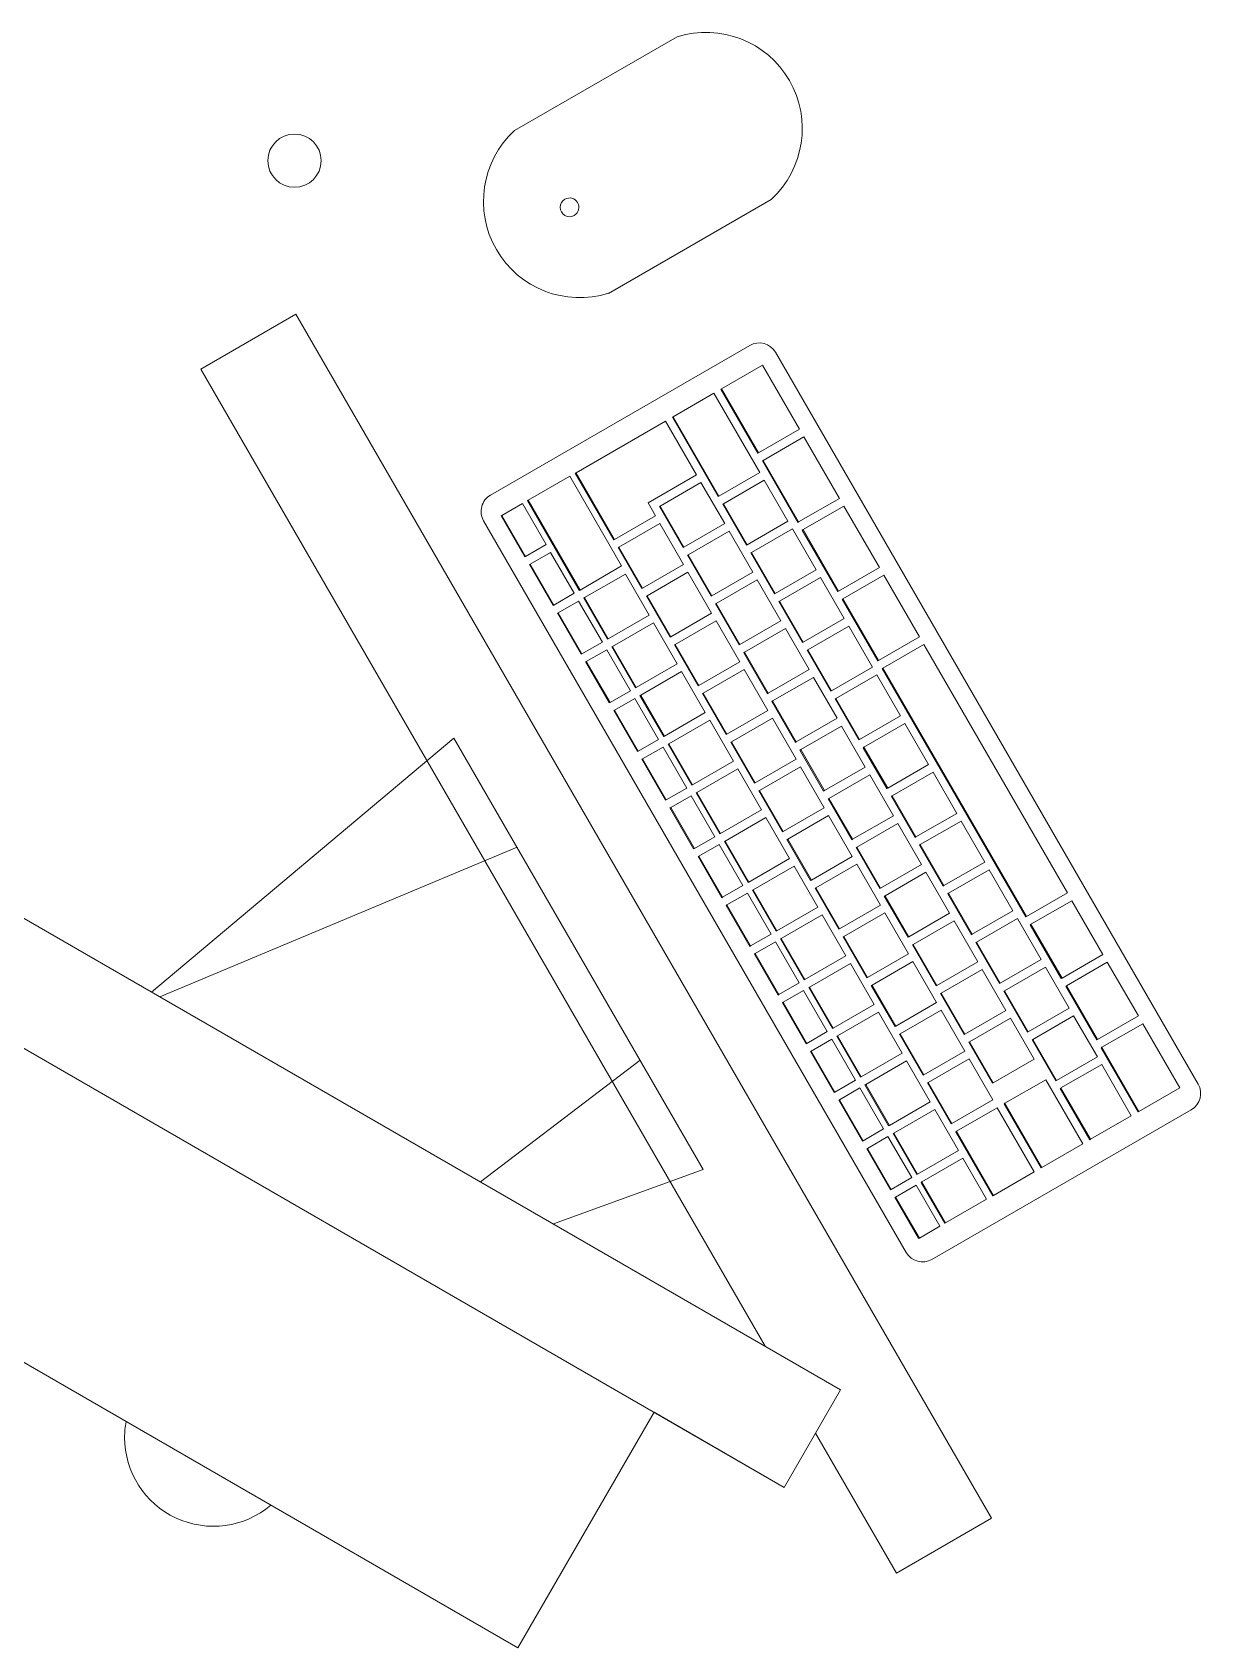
# Model space of a CAD drawing. Header units: millimetres. Extents: x 155927 to 326028, y -36033 to 97293.
# Drawn here: x 175645 to 176039, y 23775 to 24321 of the extents above; entities that cross this region are included whole.
import ezdxf

# ---------------------------------------------------------------- set-up
doc = ezdxf.new("R2010")
doc.units = ezdxf.units.MM
doc.header["$MEASUREMENT"] = 0
for name, color, linetype, lineweight in [('A-GENM', 8, 'CONTINUOUS', 9), ('E-ELEC-EQPM', 8, 'CONTINUOUS', 9), ('I-FURN', 8, 'CONTINUOUS', 9)]:
    doc.layers.add(name, color=color, linetype=linetype, lineweight=lineweight)

msp = doc.modelspace()

# ---------------------------------------------------------------- linework, layer by layer
at = {"layer": 'A-GENM'}
for p, q in [((175862.41, 24319.36), (175807.41, 24287.61)), ((175839.16, 24232.62), (175894.16, 24264.37)), ((175886.93, 24215.01), (175799.31, 24164.43)), ((176038.37, 23965.4), (175895.6, 24212.69)), ((175891.18, 24208.36), (175877.38, 24200.39)), ((175903.68, 24186.71), (175891.18, 24208.36)), ((175874.81, 24198.91), (175860.98, 24190.93)), ((175890.31, 24172.06), (175874.81, 24198.91)), ((175877.14, 24200.25), (175877.38, 24200.39)), ((175889.64, 24178.6), (175877.14, 24200.25)), ((175877.38, 24200.39), (175889.88, 24178.74)), ((175860.75, 24190.79), (175860.98, 24190.93)), ((175876.25, 24163.94), (175860.75, 24190.79)), ((175860.98, 24190.93), (175876.48, 24164.08)), ((175858.42, 24189.44), (175828.2, 24172)), ((175868.92, 24171.26), (175858.42, 24189.44)), ((175889.88, 24178.74), (175903.68, 24186.71)), ((175905.18, 24184.11), (175891.38, 24176.14)), ((175917.18, 24163.33), (175905.18, 24184.11)), ((175889.64, 24178.6), (175889.88, 24178.74)), ((175891.14, 24176), (175891.38, 24176.14)), ((175903.14, 24155.22), (175891.14, 24176)), ((175891.38, 24176.14), (175903.38, 24155.36)), ((175826.11, 24170.79), (175812.05, 24162.67)), ((175843.61, 24140.48), (175826.11, 24170.79)), ((175827.96, 24171.86), (175828.2, 24172)), ((175840.96, 24149.35), (175827.96, 24171.86)), ((175828.2, 24172), (175841.2, 24149.48)), ((175852.52, 24161.79), (175868.92, 24171.26)), ((175870.42, 24168.66), (175856.59, 24160.68)), ((175878.42, 24154.8), (175870.42, 24168.66)), ((175876.48, 24164.08), (175890.31, 24172.06)), ((175891.81, 24169.46), (175877.98, 24161.48)), ((175899.81, 24155.61), (175891.81, 24169.46)), ((175876.25, 24163.94), (175876.48, 24164.08)), ((175903.38, 24155.36), (175917.18, 24163.33)), ((175810.09, 24161.55), (175803.18, 24157.56)), ((175818.09, 24147.69), (175810.09, 24161.55)), ((175811.81, 24162.54), (175812.05, 24162.67)), ((175829.31, 24132.23), (175811.81, 24162.54)), ((175812.05, 24162.67), (175829.55, 24132.36)), ((175855.02, 24157.46), (175852.52, 24161.79)), ((175856.35, 24160.54), (175856.59, 24160.68)), ((175864.35, 24146.68), (175856.35, 24160.54)), ((175856.59, 24160.68), (175864.59, 24146.82)), ((175877.75, 24161.34), (175877.98, 24161.48)), ((175885.75, 24147.49), (175877.75, 24161.34)), ((175877.98, 24161.48), (175885.98, 24147.63)), ((175918.68, 24160.73), (175904.88, 24152.76)), ((175930.68, 24139.95), (175918.68, 24160.73)), ((175796.99, 24155.75), (175939.76, 23908.47)), ((175802.94, 24157.42), (175803.18, 24157.56)), ((175810.94, 24143.56), (175802.94, 24157.42)), ((175803.18, 24157.56), (175811.18, 24143.7)), ((175841.2, 24149.48), (175855.02, 24157.46)), ((175856.52, 24154.87), (175842.7, 24146.89)), ((175864.52, 24141.01), (175856.52, 24154.87)), ((175864.59, 24146.82), (175878.42, 24154.8)), ((175885.98, 24147.63), (175899.81, 24155.61)), ((175901.31, 24153.01), (175887.48, 24145.03)), ((175909.31, 24139.15), (175901.31, 24153.01)), ((175903.14, 24155.22), (175903.38, 24155.36)), ((175904.64, 24152.62), (175904.88, 24152.76)), ((175916.64, 24131.84), (175904.64, 24152.62)), ((175904.88, 24152.76), (175916.88, 24131.98)), ((175811.18, 24143.7), (175818.09, 24147.69)), ((175840.96, 24149.35), (175841.2, 24149.48)), ((175842.46, 24146.75), (175842.7, 24146.89)), ((175842.7, 24146.89), (175850.7, 24133.03)), ((175864.35, 24146.68), (175864.59, 24146.82)), ((175879.92, 24152.21), (175866.09, 24144.22)), ((175887.92, 24138.35), (175879.92, 24152.21)), ((175885.75, 24147.49), (175885.98, 24147.63)), ((175810.94, 24143.56), (175811.18, 24143.7)), ((175819.59, 24145.09), (175812.68, 24141.1)), ((175827.59, 24131.24), (175819.59, 24145.09)), ((175850.46, 24132.89), (175842.46, 24146.75)), ((175865.85, 24144.09), (175866.09, 24144.22)), ((175873.85, 24130.23), (175865.85, 24144.09)), ((175866.09, 24144.22), (175874.09, 24130.37)), ((175887.25, 24144.89), (175887.48, 24145.03)), ((175895.25, 24131.03), (175887.25, 24144.89)), ((175887.48, 24145.03), (175895.48, 24131.17)), ((175812.44, 24140.96), (175812.68, 24141.1)), ((175820.44, 24127.11), (175812.44, 24140.96)), ((175812.68, 24141.1), (175820.68, 24127.24)), ((175829.55, 24132.36), (175843.61, 24140.48)), ((175844.87, 24137.75), (175831.05, 24129.77)), ((175852.87, 24123.89), (175844.87, 24137.75)), ((175850.7, 24133.03), (175864.52, 24141.01)), ((175866.02, 24138.41), (175852.2, 24130.43)), ((175874.02, 24124.55), (175866.02, 24138.41)), ((175874.09, 24130.37), (175887.92, 24138.35)), ((175895.48, 24131.17), (175909.31, 24139.15)), ((175910.81, 24136.55), (175896.98, 24128.57)), ((175918.81, 24122.7), (175910.81, 24136.55)), ((175916.88, 24131.98), (175930.68, 24139.95)), ((175932.18, 24137.35), (175918.38, 24129.38)), ((175944.18, 24116.56), (175932.18, 24137.35)), ((175820.68, 24127.24), (175827.59, 24131.24)), ((175829.31, 24132.23), (175829.55, 24132.36)), ((175850.46, 24132.89), (175850.7, 24133.03)), ((175851.96, 24130.29), (175852.2, 24130.43)), ((175852.2, 24130.43), (175860.2, 24116.57)), ((175889.42, 24135.75), (175875.59, 24127.77)), ((175897.42, 24121.89), (175889.42, 24135.75)), ((175895.25, 24131.03), (175895.48, 24131.17)), ((175916.64, 24131.84), (175916.88, 24131.98)), ((175820.44, 24127.11), (175820.68, 24127.24)), ((175829.09, 24128.64), (175822.18, 24124.65)), ((175837.09, 24114.78), (175829.09, 24128.64)), ((175830.81, 24129.63), (175831.05, 24129.77)), ((175838.81, 24115.77), (175830.81, 24129.63)), ((175831.05, 24129.77), (175839.05, 24115.91)), ((175859.96, 24116.44), (175851.96, 24130.29)), ((175873.85, 24130.23), (175874.09, 24130.37)), ((175875.35, 24127.63), (175875.59, 24127.77)), ((175883.35, 24113.78), (175875.35, 24127.63)), ((175875.59, 24127.77), (175883.59, 24113.91)), ((175896.75, 24128.44), (175896.98, 24128.57)), ((175904.75, 24114.58), (175896.75, 24128.44)), ((175896.98, 24128.57), (175904.98, 24114.72)), ((175918.14, 24129.24), (175918.38, 24129.38)), ((175930.14, 24108.45), (175918.14, 24129.24)), ((175918.38, 24129.38), (175930.38, 24108.59)), ((175821.94, 24124.51), (175822.18, 24124.65)), ((175829.94, 24110.65), (175821.94, 24124.51)), ((175822.18, 24124.65), (175830.18, 24110.79)), ((175839.05, 24115.91), (175852.87, 24123.89)), ((175854.37, 24121.29), (175840.55, 24113.31)), ((175862.37, 24107.44), (175854.37, 24121.29)), ((175860.2, 24116.57), (175874.02, 24124.55)), ((175875.52, 24121.96), (175861.7, 24113.98)), ((175883.52, 24108.1), (175875.52, 24121.96)), ((175883.59, 24113.91), (175897.42, 24121.89)), ((175904.98, 24114.72), (175918.81, 24122.7)), ((175920.31, 24120.1), (175906.48, 24112.12)), ((175928.31, 24106.24), (175920.31, 24120.1)), ((175830.18, 24110.79), (175837.09, 24114.78)), ((175838.81, 24115.77), (175839.05, 24115.91)), ((175859.96, 24116.44), (175860.2, 24116.57)), ((175898.92, 24119.3), (175885.09, 24111.32)), ((175906.92, 24105.44), (175898.92, 24119.3)), ((175904.75, 24114.58), (175904.98, 24114.72)), ((175930.38, 24108.59), (175944.18, 24116.56)), ((175829.94, 24110.65), (175830.18, 24110.79)), ((175838.59, 24112.18), (175831.68, 24108.19)), ((175846.59, 24098.33), (175838.59, 24112.18)), ((175840.31, 24113.17), (175840.55, 24113.31)), ((175848.31, 24099.32), (175840.31, 24113.17)), ((175840.55, 24113.31), (175848.55, 24099.45)), ((175861.46, 24113.84), (175861.7, 24113.98)), ((175869.46, 24099.98), (175861.46, 24113.84)), ((175861.7, 24113.98), (175869.7, 24100.12)), ((175883.35, 24113.78), (175883.59, 24113.91)), ((175884.85, 24111.18), (175885.09, 24111.32)), ((175892.85, 24097.32), (175884.85, 24111.18)), ((175885.09, 24111.32), (175893.09, 24097.46)), ((175906.25, 24111.98), (175906.48, 24112.12)), ((175914.25, 24098.12), (175906.25, 24111.98)), ((175906.48, 24112.12), (175914.48, 24098.26)), ((175930.14, 24108.45), (175930.38, 24108.59)), ((175945.68, 24113.96), (175931.88, 24105.99)), ((175994.18, 24029.96), (175945.68, 24113.96)), ((175831.44, 24108.05), (175831.68, 24108.19)), ((175839.44, 24094.2), (175831.44, 24108.05)), ((175831.68, 24108.19), (175839.68, 24094.34)), ((175848.55, 24099.45), (175862.37, 24107.44)), ((175863.87, 24104.84), (175850.05, 24096.86)), ((175871.87, 24090.98), (175863.87, 24104.84)), ((175869.7, 24100.12), (175883.52, 24108.1)), ((175885.02, 24105.5), (175871.2, 24097.52)), ((175893.02, 24091.65), (175885.02, 24105.5)), ((175893.09, 24097.46), (175906.92, 24105.44)), ((175914.48, 24098.26), (175928.31, 24106.24)), ((175929.81, 24103.65), (175915.98, 24095.67)), ((175937.81, 24089.79), (175929.81, 24103.65)), ((175931.64, 24105.86), (175931.88, 24105.99)), ((175980.14, 24021.85), (175931.64, 24105.86)), ((175931.88, 24105.99), (175980.38, 24021.99)), ((175839.68, 24094.34), (175846.59, 24098.33)), ((175848.31, 24099.32), (175848.55, 24099.45)), ((175869.46, 24099.98), (175869.7, 24100.12)), ((175908.42, 24102.84), (175894.59, 24094.86)), ((175916.42, 24088.99), (175908.42, 24102.84)), ((175914.25, 24098.12), (175914.48, 24098.26)), ((175839.44, 24094.2), (175839.68, 24094.34)), ((175848.09, 24095.73), (175841.18, 24091.74)), ((175856.09, 24081.87), (175848.09, 24095.73)), ((175849.81, 24096.72), (175850.05, 24096.86)), ((175857.81, 24082.86), (175849.81, 24096.72)), ((175850.05, 24096.86), (175858.05, 24083)), ((175870.96, 24097.38), (175871.2, 24097.52)), ((175878.96, 24083.53), (175870.96, 24097.38)), ((175871.2, 24097.52), (175879.2, 24083.67)), ((175892.85, 24097.32), (175893.09, 24097.46)), ((175894.35, 24094.72), (175894.59, 24094.86)), ((175902.35, 24080.87), (175894.35, 24094.72)), ((175894.59, 24094.86), (175902.59, 24081.01)), ((175915.75, 24095.53), (175915.98, 24095.67)), ((175923.75, 24081.67), (175915.75, 24095.53)), ((175915.98, 24095.67), (175923.98, 24081.81)), ((175840.94, 24091.6), (175841.18, 24091.74)), ((175848.94, 24077.74), (175840.94, 24091.6)), ((175841.18, 24091.74), (175849.18, 24077.88)), ((175858.05, 24083), (175871.87, 24090.98)), ((175873.37, 24088.38), (175859.55, 24080.4)), ((175881.37, 24074.53), (175873.37, 24088.38)), ((175879.2, 24083.67), (175893.02, 24091.65)), ((175894.52, 24089.05), (175880.7, 24081.07)), ((175902.52, 24075.19), (175894.52, 24089.05)), ((175902.59, 24081.01), (175916.42, 24088.99)), ((175923.98, 24081.81), (175937.81, 24089.79)), ((175939.31, 24087.19), (175925.48, 24079.21)), ((175947.31, 24073.33), (175939.31, 24087.19)), ((175849.18, 24077.88), (175856.09, 24081.87)), ((175857.81, 24082.86), (175858.05, 24083)), ((175878.96, 24083.53), (175879.2, 24083.67)), ((175917.92, 24086.39), (175904.09, 24078.41)), ((175925.92, 24072.53), (175917.92, 24086.39)), ((175923.75, 24081.67), (175923.98, 24081.81)), ((175848.94, 24077.74), (175849.18, 24077.88)), ((175857.59, 24079.27), (175850.68, 24075.28)), ((175865.59, 24065.42), (175857.59, 24079.27)), ((175859.31, 24080.26), (175859.55, 24080.4)), ((175867.31, 24066.41), (175859.31, 24080.26)), ((175859.55, 24080.4), (175867.55, 24066.55)), ((175880.46, 24080.93), (175880.7, 24081.07)), ((175888.46, 24067.07), (175880.46, 24080.93)), ((175880.7, 24081.07), (175888.7, 24067.21)), ((175902.35, 24080.87), (175902.59, 24081.01)), ((175903.85, 24078.27), (175904.09, 24078.41)), ((175911.85, 24064.41), (175903.85, 24078.27)), ((175904.09, 24078.41), (175912.09, 24064.55)), ((175925.25, 24079.07), (175925.48, 24079.21)), ((175933.25, 24065.22), (175925.25, 24079.07)), ((175925.48, 24079.21), (175933.48, 24065.35)), ((175850.44, 24075.15), (175850.68, 24075.28)), ((175858.44, 24061.29), (175850.44, 24075.15)), ((175850.68, 24075.28), (175858.68, 24061.43)), ((175867.55, 24066.55), (175881.37, 24074.53)), ((175882.87, 24071.93), (175869.05, 24063.95)), ((175890.87, 24058.07), (175882.87, 24071.93)), ((175888.7, 24067.21), (175902.52, 24075.19)), ((175904.02, 24072.59), (175890.2, 24064.61)), ((175912.02, 24058.74), (175904.02, 24072.59)), ((175912.09, 24064.55), (175925.92, 24072.53)), ((175933.48, 24065.35), (175947.31, 24073.33)), ((175948.81, 24070.74), (175934.98, 24062.76)), ((175956.81, 24056.88), (175948.81, 24070.74)), ((175858.68, 24061.43), (175865.59, 24065.42)), ((175867.31, 24066.41), (175867.55, 24066.55)), ((175888.46, 24067.07), (175888.7, 24067.21)), ((175927.42, 24069.93), (175913.59, 24061.95)), ((175935.42, 24056.08), (175927.42, 24069.93)), ((175933.25, 24065.22), (175933.48, 24065.35)), ((175858.44, 24061.29), (175858.68, 24061.43)), ((175867.09, 24062.82), (175860.18, 24058.83)), ((175875.09, 24048.96), (175867.09, 24062.82)), ((175868.81, 24063.81), (175869.05, 24063.95)), ((175876.81, 24049.95), (175868.81, 24063.81)), ((175869.05, 24063.95), (175877.05, 24050.09)), ((175889.96, 24064.47), (175890.2, 24064.61)), ((175897.96, 24050.62), (175889.96, 24064.47)), ((175890.2, 24064.61), (175898.2, 24050.76)), ((175911.85, 24064.41), (175912.09, 24064.55)), ((175913.35, 24061.81), (175913.59, 24061.95)), ((175921.35, 24047.96), (175913.35, 24061.81)), ((175913.59, 24061.95), (175921.59, 24048.1)), ((175934.75, 24062.62), (175934.98, 24062.76)), ((175942.75, 24048.76), (175934.75, 24062.62)), ((175934.98, 24062.76), (175942.98, 24048.9)), ((175859.94, 24058.69), (175860.18, 24058.83)), ((175867.94, 24044.83), (175859.94, 24058.69)), ((175860.18, 24058.83), (175868.18, 24044.97)), ((175877.05, 24050.09), (175890.87, 24058.07)), ((175892.37, 24055.47), (175878.55, 24047.49)), ((175900.37, 24041.62), (175892.37, 24055.47)), ((175898.2, 24050.76), (175912.02, 24058.74)), ((175913.52, 24056.14), (175899.7, 24048.16)), ((175921.52, 24042.28), (175913.52, 24056.14)), ((175921.59, 24048.1), (175935.42, 24056.08)), ((175942.98, 24048.9), (175956.81, 24056.88)), ((175958.31, 24054.28), (175944.48, 24046.3)), ((175966.31, 24040.43), (175958.31, 24054.28)), ((175868.18, 24044.97), (175875.09, 24048.96)), ((175876.81, 24049.95), (175877.05, 24050.09)), ((175897.96, 24050.62), (175898.2, 24050.76)), ((175936.92, 24053.48), (175923.09, 24045.5)), ((175944.92, 24039.62), (175936.92, 24053.48)), ((175942.75, 24048.76), (175942.98, 24048.9)), ((175867.94, 24044.83), (175868.18, 24044.97)), ((175876.59, 24046.36), (175869.68, 24042.37)), ((175884.59, 24032.51), (175876.59, 24046.36)), ((175878.31, 24047.36), (175878.55, 24047.49)), ((175886.31, 24033.5), (175878.31, 24047.36)), ((175878.55, 24047.49), (175886.55, 24033.64)), ((175899.46, 24048.02), (175899.7, 24048.16)), ((175907.46, 24034.16), (175899.46, 24048.02)), ((175899.7, 24048.16), (175907.7, 24034.3)), ((175921.35, 24047.96), (175921.59, 24048.1)), ((175922.85, 24045.36), (175923.09, 24045.5)), ((175930.85, 24031.5), (175922.85, 24045.36)), ((175923.09, 24045.5), (175931.09, 24031.64)), ((175944.25, 24046.16), (175944.48, 24046.3)), ((175952.25, 24032.31), (175944.25, 24046.16)), ((175944.48, 24046.3), (175952.48, 24032.45)), ((175869.44, 24042.24), (175869.68, 24042.37)), ((175877.44, 24028.38), (175869.44, 24042.24)), ((175869.68, 24042.37), (175877.68, 24028.52)), ((175886.55, 24033.64), (175900.37, 24041.62)), ((175901.87, 24039.02), (175888.05, 24031.04)), ((175909.87, 24025.16), (175901.87, 24039.02)), ((175907.7, 24034.3), (175921.52, 24042.28)), ((175923.02, 24039.68), (175909.2, 24031.7)), ((175931.02, 24025.83), (175923.02, 24039.68)), ((175931.09, 24031.64), (175944.92, 24039.62)), ((175952.48, 24032.45), (175966.31, 24040.43)), ((175967.81, 24037.83), (175953.98, 24029.85)), ((175975.81, 24023.97), (175967.81, 24037.83)), ((175877.68, 24028.52), (175884.59, 24032.51)), ((175886.31, 24033.5), (175886.55, 24033.64)), ((175907.46, 24034.16), (175907.7, 24034.3)), ((175946.42, 24037.02), (175932.59, 24029.04)), ((175954.42, 24023.17), (175946.42, 24037.02)), ((175952.25, 24032.31), (175952.48, 24032.45)), ((175877.44, 24028.38), (175877.68, 24028.52)), ((175886.09, 24029.91), (175879.18, 24025.92)), ((175894.09, 24016.05), (175886.09, 24029.91)), ((175887.81, 24030.9), (175888.05, 24031.04)), ((175895.81, 24017.04), (175887.81, 24030.9)), ((175888.05, 24031.04), (175896.05, 24017.18)), ((175908.96, 24031.57), (175909.2, 24031.7)), ((175916.96, 24017.71), (175908.96, 24031.57)), ((175909.2, 24031.7), (175917.2, 24017.85)), ((175930.85, 24031.5), (175931.09, 24031.64)), ((175932.35, 24028.91), (175932.59, 24029.04)), ((175940.35, 24015.05), (175932.35, 24028.91)), ((175932.59, 24029.04), (175940.59, 24015.19)), ((175953.75, 24029.71), (175953.98, 24029.85)), ((175961.75, 24015.85), (175953.75, 24029.71)), ((175953.98, 24029.85), (175961.98, 24015.99)), ((175980.38, 24021.99), (175994.18, 24029.96)), ((175995.68, 24027.36), (175981.88, 24019.39)), ((176006.18, 24009.18), (175995.68, 24027.36)), ((175878.94, 24025.78), (175879.18, 24025.92)), ((175886.94, 24011.93), (175878.94, 24025.78)), ((175879.18, 24025.92), (175887.18, 24012.06)), ((175896.05, 24017.18), (175909.87, 24025.16)), ((175911.37, 24022.56), (175897.55, 24014.58)), ((175919.37, 24008.71), (175911.37, 24022.56)), ((175917.2, 24017.85), (175931.02, 24025.83)), ((175932.52, 24023.23), (175918.7, 24015.25)), ((175940.52, 24009.37), (175932.52, 24023.23)), ((175940.59, 24015.19), (175954.42, 24023.17)), ((175961.98, 24015.99), (175975.81, 24023.97)), ((175977.31, 24021.37), (175963.48, 24013.39)), ((175985.31, 24007.52), (175977.31, 24021.37)), ((175980.14, 24021.85), (175980.38, 24021.99)), ((175887.18, 24012.06), (175894.09, 24016.05)), ((175895.81, 24017.04), (175896.05, 24017.18)), ((175916.96, 24017.71), (175917.2, 24017.85)), ((175955.92, 24020.57), (175942.09, 24012.59)), ((175963.92, 24006.71), (175955.92, 24020.57)), ((175961.75, 24015.85), (175961.98, 24015.99)), ((175981.64, 24019.25), (175981.88, 24019.39)), ((175992.14, 24001.07), (175981.64, 24019.25)), ((175981.88, 24019.39), (175992.38, 24001.21)), ((175886.94, 24011.93), (175887.18, 24012.06)), ((175895.59, 24013.46), (175888.68, 24009.47)), ((175903.59, 23999.6), (175895.59, 24013.46)), ((175897.31, 24014.45), (175897.55, 24014.58)), ((175905.31, 24000.59), (175897.31, 24014.45)), ((175897.55, 24014.58), (175905.55, 24000.73)), ((175918.46, 24015.11), (175918.7, 24015.25)), ((175926.46, 24001.25), (175918.46, 24015.11)), ((175918.7, 24015.25), (175926.7, 24001.39)), ((175940.35, 24015.05), (175940.59, 24015.19)), ((175941.85, 24012.45), (175942.09, 24012.59)), ((175949.85, 23998.59), (175941.85, 24012.45)), ((175942.09, 24012.59), (175950.09, 23998.73)), ((175963.25, 24013.25), (175963.48, 24013.39)), ((175971.25, 23999.4), (175963.25, 24013.25)), ((175963.48, 24013.39), (175971.48, 23999.54)), ((175888.44, 24009.33), (175888.68, 24009.47)), ((175896.44, 23995.47), (175888.44, 24009.33)), ((175888.68, 24009.47), (175896.68, 23995.61)), ((175905.55, 24000.73), (175919.37, 24008.71)), ((175920.87, 24006.11), (175907.05, 23998.13)), ((175928.87, 23992.25), (175920.87, 24006.11)), ((175926.7, 24001.39), (175940.52, 24009.37)), ((175942.02, 24006.78), (175928.2, 23998.8)), ((175950.02, 23992.92), (175942.02, 24006.78)), ((175950.09, 23998.73), (175963.92, 24006.71)), ((175971.48, 23999.54), (175985.31, 24007.52)), ((175986.81, 24004.92), (175972.98, 23996.94)), ((175994.81, 23991.06), (175986.81, 24004.92)), ((175992.38, 24001.21), (176006.18, 24009.18)), ((176007.68, 24006.58), (175993.88, 23998.61)), ((176018.18, 23988.39), (176007.68, 24006.58)), ((175896.68, 23995.61), (175903.59, 23999.6)), ((175905.31, 24000.59), (175905.55, 24000.73)), ((175926.46, 24001.25), (175926.7, 24001.39)), ((175965.42, 24004.12), (175951.59, 23996.13)), ((175973.42, 23990.26), (175965.42, 24004.12)), ((175971.25, 23999.4), (175971.48, 23999.54)), ((175992.14, 24001.07), (175992.38, 24001.21)), ((175896.44, 23995.47), (175896.68, 23995.61)), ((175905.09, 23997), (175898.18, 23993.01)), ((175913.09, 23983.14), (175905.09, 23997)), ((175906.81, 23997.99), (175907.05, 23998.13)), ((175914.81, 23984.14), (175906.81, 23997.99)), ((175907.05, 23998.13), (175915.05, 23984.27)), ((175927.96, 23998.66), (175928.2, 23998.8)), ((175935.96, 23984.8), (175927.96, 23998.66)), ((175928.2, 23998.8), (175936.2, 23984.94)), ((175949.85, 23998.59), (175950.09, 23998.73)), ((175951.35, 23996), (175951.59, 23996.13)), ((175959.35, 23982.14), (175951.35, 23996)), ((175951.59, 23996.13), (175959.59, 23982.28)), ((175972.75, 23996.8), (175972.98, 23996.94)), ((175980.75, 23982.94), (175972.75, 23996.8)), ((175972.98, 23996.94), (175980.98, 23983.08)), ((175993.64, 23998.47), (175993.88, 23998.61)), ((176004.14, 23980.28), (175993.64, 23998.47)), ((175993.88, 23998.61), (176004.38, 23980.42)), ((175897.94, 23992.87), (175898.18, 23993.01)), ((175905.94, 23979.02), (175897.94, 23992.87)), ((175898.18, 23993.01), (175906.18, 23979.15)), ((175915.05, 23984.27), (175928.87, 23992.25)), ((175930.37, 23989.66), (175916.55, 23981.68)), ((175938.37, 23975.8), (175930.37, 23989.66)), ((175936.2, 23984.94), (175950.02, 23992.92)), ((175951.52, 23990.32), (175937.7, 23982.34)), ((175959.52, 23976.46), (175951.52, 23990.32)), ((175959.59, 23982.28), (175973.42, 23990.26)), ((175980.98, 23983.08), (175994.81, 23991.06)), ((175996.31, 23988.46), (175982.48, 23980.48)), ((176004.31, 23974.61), (175996.31, 23988.46)), ((175906.18, 23979.15), (175913.09, 23983.14)), ((175914.81, 23984.14), (175915.05, 23984.27)), ((175935.96, 23984.8), (175936.2, 23984.94)), ((175974.92, 23987.66), (175961.09, 23979.68)), ((175982.92, 23973.8), (175974.92, 23987.66)), ((176004.38, 23980.42), (176018.18, 23988.39)), ((176019.68, 23985.79), (176005.88, 23977.82)), ((176032.18, 23964.14), (176019.68, 23985.79)), ((175905.94, 23979.02), (175906.18, 23979.15)), ((175914.59, 23980.55), (175907.68, 23976.56)), ((175922.59, 23966.69), (175914.59, 23980.55)), ((175916.31, 23981.54), (175916.55, 23981.68)), ((175924.31, 23967.68), (175916.31, 23981.54)), ((175916.55, 23981.68), (175924.55, 23967.82)), ((175937.46, 23982.2), (175937.7, 23982.34)), ((175945.46, 23968.35), (175937.46, 23982.2)), ((175937.7, 23982.34), (175945.7, 23968.48)), ((175959.35, 23982.14), (175959.59, 23982.28)), ((175960.85, 23979.54), (175961.09, 23979.68)), ((175968.85, 23965.69), (175960.85, 23979.54)), ((175961.09, 23979.68), (175969.09, 23965.82)), ((175980.75, 23982.94), (175980.85, 23983)), ((175982.25, 23980.35), (175982.48, 23980.48)), ((175990.25, 23966.49), (175982.25, 23980.35)), ((175982.48, 23980.48), (175990.48, 23966.63)), ((176004.14, 23980.28), (176004.38, 23980.42)), ((176005.64, 23977.68), (176005.88, 23977.82)), ((176018.14, 23956.03), (176005.64, 23977.68)), ((176005.88, 23977.82), (176018.38, 23956.17)), ((175907.44, 23976.42), (175907.68, 23976.56)), ((175915.44, 23962.56), (175907.44, 23976.42)), ((175907.68, 23976.56), (175915.68, 23962.7)), ((175924.55, 23967.82), (175938.37, 23975.8)), ((175939.87, 23973.2), (175926.05, 23965.22)), ((175947.87, 23959.35), (175939.87, 23973.2)), ((175945.7, 23968.48), (175959.52, 23976.46)), ((175961.02, 23973.87), (175947.2, 23965.89)), ((175969.02, 23960.01), (175961.02, 23973.87)), ((175969.09, 23965.82), (175982.92, 23973.8)), ((175990.48, 23966.63), (176004.31, 23974.61)), ((175915.68, 23962.7), (175922.59, 23966.69)), ((175924.31, 23967.68), (175924.55, 23967.82)), ((175945.46, 23968.35), (175945.7, 23968.48)), ((175986.9, 23966.87), (175973.09, 23958.9)), ((175999.4, 23945.21), (175986.9, 23966.87)), ((175990.25, 23966.49), (175990.48, 23966.63)), ((176005.79, 23972), (175992.03, 23964.06)), ((176015.79, 23954.68), (176005.79, 23972)), ((175915.44, 23962.56), (175915.68, 23962.7)), ((175924.09, 23964.09), (175917.18, 23960.1)), ((175932.09, 23950.24), (175924.09, 23964.09)), ((175925.81, 23965.08), (175926.05, 23965.22)), ((175933.81, 23951.23), (175925.81, 23965.08)), ((175926.05, 23965.22), (175934.05, 23951.36)), ((175946.96, 23965.75), (175947.2, 23965.89)), ((175954.96, 23951.89), (175946.96, 23965.75)), ((175947.2, 23965.89), (175955.2, 23952.03)), ((175968.85, 23965.69), (175969.09, 23965.82)), ((175991.75, 23963.89), (175991.98, 23964.03)), ((176001.75, 23946.57), (175991.75, 23963.89)), ((175991.98, 23964.03), (176001.98, 23946.71)), ((176018.38, 23956.17), (176032.18, 23964.14)), ((175916.94, 23959.96), (175917.18, 23960.1)), ((175924.94, 23946.11), (175916.94, 23959.96)), ((175917.18, 23960.1), (175925.18, 23946.25)), ((175934.05, 23951.36), (175947.87, 23959.35)), ((175949.37, 23956.75), (175935.55, 23948.77)), ((175948.43, 23906.15), (176036.04, 23956.73)), ((175957.37, 23942.89), (175949.37, 23956.75)), ((175955.2, 23952.03), (175969.02, 23960.01)), ((175970.5, 23957.4), (175956.7, 23949.43)), ((175983, 23935.75), (175970.5, 23957.4)), ((175972.85, 23958.76), (175973.09, 23958.9)), ((175985.35, 23937.11), (175972.85, 23958.76)), ((175973.09, 23958.9), (175985.59, 23937.24)), ((176018.14, 23956.03), (176018.38, 23956.17)), ((175933.81, 23951.23), (175934.05, 23951.36)), ((175954.96, 23951.89), (175955.2, 23952.03)), ((176001.98, 23946.71), (176015.79, 23954.68)), ((175924.94, 23946.11), (175925.18, 23946.25)), ((175925.18, 23946.25), (175932.09, 23950.24)), ((175933.59, 23947.64), (175926.68, 23943.65)), ((175941.59, 23933.78), (175933.59, 23947.64)), ((175935.31, 23948.63), (175935.55, 23948.77)), ((175943.31, 23934.77), (175935.31, 23948.63)), ((175935.55, 23948.77), (175943.55, 23934.91)), ((175956.46, 23949.29), (175956.7, 23949.43)), ((175968.96, 23927.64), (175956.46, 23949.29)), ((175956.7, 23949.43), (175969.2, 23927.78)), ((175985.59, 23937.24), (175999.4, 23945.21)), ((176001.75, 23946.57), (176001.98, 23946.71)), ((175926.44, 23943.51), (175926.68, 23943.65)), ((175934.44, 23929.65), (175926.44, 23943.51)), ((175926.68, 23943.65), (175934.68, 23929.79)), ((175943.55, 23934.91), (175957.37, 23942.89)), ((175958.87, 23940.29), (175945.05, 23932.31)), ((175966.87, 23926.44), (175958.87, 23940.29)), ((175943.31, 23934.77), (175943.55, 23934.91)), ((175969.2, 23927.78), (175983, 23935.75)), ((175985.35, 23937.11), (175985.59, 23937.24)), ((175934.44, 23929.65), (175934.68, 23929.79)), ((175934.68, 23929.79), (175941.59, 23933.78)), ((175943.09, 23931.18), (175936.18, 23927.19)), ((175951.09, 23917.33), (175943.09, 23931.18)), ((175944.81, 23932.17), (175945.05, 23932.31)), ((175952.81, 23918.32), (175944.81, 23932.17)), ((175945.05, 23932.31), (175953.05, 23918.46)), ((175935.94, 23927.05), (175936.18, 23927.19)), ((175943.94, 23913.2), (175935.94, 23927.05)), ((175936.18, 23927.19), (175944.18, 23913.34)), ((175953.05, 23918.46), (175966.87, 23926.44)), ((175968.96, 23927.64), (175969.2, 23927.78)), ((175952.81, 23918.32), (175953.05, 23918.46)), ((175943.94, 23913.2), (175944.18, 23913.34)), ((175944.18, 23913.34), (175951.09, 23917.33))]:
    msp.add_line(p, q, dxfattribs=at)
for centre, radius, start, end in [((175872.09, 24288.29), 32.54, 312.6804, 107.3196), ((175829.47, 24263.69), 32.54, 132.6804, 287.3196), ((175826.02, 24261.69), 3.16, 120, 300), ((175826.02, 24261.69), 3.16, 300, 120), ((175890.1, 24209.51), 6.35, 30, 120), ((175802.49, 24158.93), 6.35, 120, 210), ((176032.87, 23962.23), 6.35, 300, 30), ((175945.26, 23911.65), 6.35, 210, 300)]:
    msp.add_arc(centre, radius, start, end, dxfattribs=at)
at = {"layer": 'E-ELEC-EQPM'}
for p, q in [((175224.78, 24262.09), (175917.6, 23862.09)), ((175224.78, 24262.09), (175917.6, 23862.09)), ((175898.55, 23829.09), (175205.73, 24229.09)), ((175808.6, 23774.9), (175203.77, 24124.1)), ((175808.6, 23774.9), (175203.77, 24124.1)), ((175917.6, 23862.09), (175898.55, 23829.09)), ((175917.6, 23862.09), (175898.55, 23829.09)), ((175854.55, 23854.49), (175808.6, 23774.9)), ((175854.55, 23854.49), (175808.6, 23774.9)), ((175898.55, 23829.09), (175854.55, 23854.49))]:
    msp.add_line(p, q, dxfattribs=at)
at = {"layer": 'I-FURN'}
for p, q in [((175701.46, 24207.04), (175733.58, 24225.59)), ((175968.53, 23818.64), (175733.58, 24225.59)), ((175701.46, 24207.04), (175892.14, 23876.78)), ((175684.79, 23996.5), (175786.98, 24082.29)), ((175786.98, 24082.29), (175871.13, 23936.53)), ((175808.27, 24045.41), (175687.57, 23994.89)), ((175849.84, 23973.41), (175795.9, 23932.34)), ((175871.13, 23936.53), (175820.54, 23918.12)), ((175909.11, 23847.39), (175936.41, 23800.1)), ((175936.41, 23800.1), (175968.53, 23818.64))]:
    msp.add_line(p, q, dxfattribs=at)
for centre, radius, start, end in [((175733.11, 24277.46), 9, 0, 180), ((175733.11, 24277.46), 9, 180, 0), ((175705.71, 23845.94), 30, 169.793, 180), ((175705.71, 23845.94), 30, 180, 310.207)]:
    msp.add_arc(centre, radius, start, end, dxfattribs=at)

doc.saveas('drawing.dxf')
